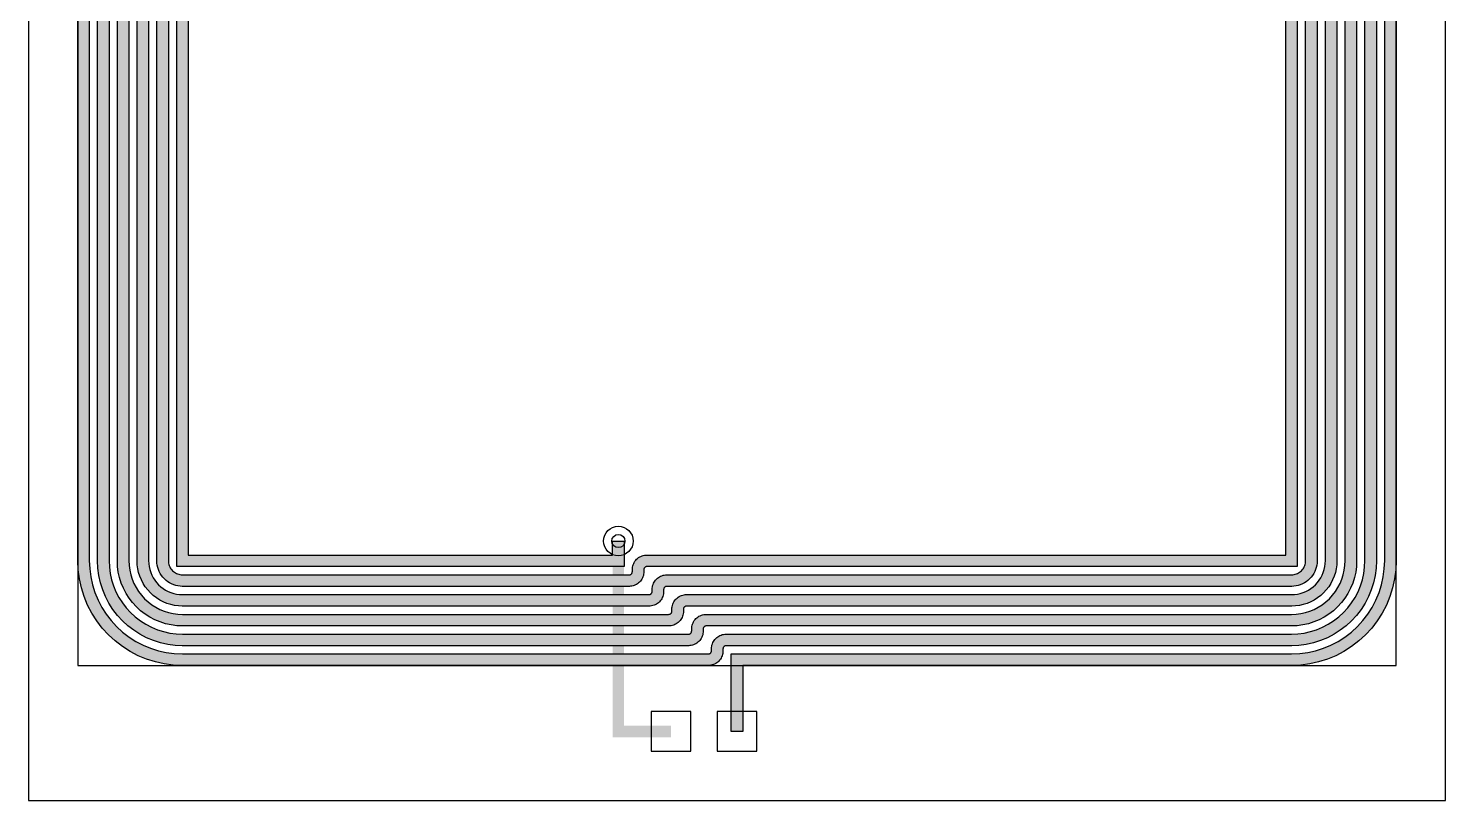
# Model space of a CAD drawing. Header units: millimetres. Extents: x -21.5 to 21.5, y -19.1 to 27.7.
# Drawn here: x -21.5 to 21.5, y -19.1 to 4.32 of the extents above; entities that cross this region are included whole.
import ezdxf

# ---------------------------------------------------------------- set-up
doc = ezdxf.new("R2010")
doc.units = ezdxf.units.MM
for name, color, linetype in [('ANT_BOTTOM', 1, 'Continuous'), ('ANT_CENTERLINE', 5, 'Continuous'), ('ANT_COPPER', 3, 'Continuous'), ('ANT_COPPER_HATCH', 3, 'Continuous'), ('ANT_KEEPOUT', 8, 'Continuous'), ('ANT_PADS', 2, 'Continuous'), ('ANT_VIA', 6, 'Continuous'), ('BOARD_OUTLINE', 7, 'Continuous')]:
    doc.layers.add(name, color=color, linetype=linetype)

msp = doc.modelspace()

# ---------------------------------------------------------------- hatches: boundary and pattern name
at = {"layer": 'ANT_COPPER_HATCH'}
msp.add_hatch(color=3, dxfattribs=at).paths.add_polyline_path([(-0.175, -14.65), (16.821, -14.65), (17.071, -14.639), (17.316, -14.607), (17.556, -14.554), (17.791, -14.479), (18.019, -14.385), (18.237, -14.271), (18.445, -14.139), (18.641, -13.989), (18.822, -13.822), (18.989, -13.641), (19.139, -13.445), (19.271, -13.237), (19.385, -13.019), (19.479, -12.791), (19.554, -12.556), (19.607, -12.316), (19.639, -12.071), (19.65, -11.821), (19.65, 11.821), (19.639, 12.071), (19.607, 12.316), (19.554, 12.556), (19.479, 12.791), (19.385, 13.019), (19.271, 13.237), (19.139, 13.445), (18.989, 13.641), (18.822, 13.822), (18.641, 13.989), (18.445, 14.139), (18.237, 14.271), (18.019, 14.385), (17.791, 14.479), (17.556, 14.554), (17.316, 14.607), (17.071, 14.639), (16.821, 14.65), (-16.821, 14.65), (-17.071, 14.639), (-17.316, 14.607), (-17.556, 14.554), (-17.791, 14.479), (-18.019, 14.385), (-18.237, 14.271), (-18.445, 14.139), (-18.641, 13.989), (-18.822, 13.822), (-18.989, 13.641), (-19.139, 13.445), (-19.271, 13.237), (-19.385, 13.019), (-19.479, 12.791), (-19.554, 12.556), (-19.607, 12.316), (-19.639, 12.071), (-19.65, 11.821), (-19.65, -11.821), (-19.639, -12.071), (-19.607, -12.316), (-19.554, -12.556), (-19.479, -12.791), (-19.385, -13.019), (-19.271, -13.237), (-19.139, -13.445), (-18.989, -13.641), (-18.822, -13.822), (-18.641, -13.989), (-18.445, -14.139), (-18.237, -14.271), (-18.019, -14.385), (-17.791, -14.479), (-17.556, -14.554), (-17.316, -14.607), (-17.071, -14.639), (-16.821, -14.65), (-0.874, -14.65), (-0.862, -14.649), (-0.854, -14.648), (-0.845, -14.647), (-0.838, -14.644), (-0.83, -14.641), (-0.823, -14.637), (-0.816, -14.633), (-0.809, -14.628), (-0.803, -14.622), (-0.797, -14.616), (-0.792, -14.609), (-0.788, -14.602), (-0.784, -14.595), (-0.781, -14.587), (-0.778, -14.58), (-0.777, -14.571), (-0.776, -14.563), (-0.775, -14.551), (-0.775, -14.491), (-0.773, -14.456), (-0.768, -14.418), (-0.76, -14.38), (-0.748, -14.343), (-0.733, -14.307), (-0.716, -14.272), (-0.695, -14.24), (-0.671, -14.209), (-0.645, -14.18), (-0.616, -14.154), (-0.585, -14.13), (-0.553, -14.109), (-0.518, -14.092), (-0.482, -14.077), (-0.445, -14.065), (-0.407, -14.057), (-0.369, -14.052), (-0.334, -14.05), (16.821, -14.05), (17.019, -14.041), (17.211, -14.016), (17.401, -13.974), (17.586, -13.916), (17.765, -13.841), (17.937, -13.752), (18.101, -13.647), (18.255, -13.529), (18.398, -13.398), (18.529, -13.255), (18.647, -13.101), (18.752, -12.937), (18.841, -12.765), (18.916, -12.586), (18.974, -12.401), (19.016, -12.211), (19.041, -12.019), (19.05, -11.821), (19.05, 11.821), (19.041, 12.019), (19.016, 12.211), (18.974, 12.401), (18.916, 12.586), (18.841, 12.765), (18.752, 12.937), (18.647, 13.101), (18.529, 13.255), (18.398, 13.398), (18.255, 13.529), (18.101, 13.647), (17.937, 13.752), (17.765, 13.841), (17.586, 13.916), (17.401, 13.974), (17.211, 14.016), (17.019, 14.041), (16.821, 14.05), (-16.821, 14.05), (-17.019, 14.041), (-17.211, 14.016), (-17.401, 13.974), (-17.586, 13.916), (-17.765, 13.841), (-17.937, 13.752), (-18.101, 13.647), (-18.255, 13.529), (-18.398, 13.398), (-18.529, 13.255), (-18.647, 13.101), (-18.752, 12.937), (-18.841, 12.765), (-18.916, 12.586), (-18.974, 12.401), (-19.016, 12.211), (-19.041, 12.019), (-19.05, 11.821), (-19.05, -11.821), (-19.041, -12.019), (-19.016, -12.211), (-18.974, -12.401), (-18.916, -12.586), (-18.841, -12.765), (-18.752, -12.937), (-18.647, -13.101), (-18.529, -13.255), (-18.398, -13.398), (-18.255, -13.529), (-18.101, -13.647), (-17.937, -13.752), (-17.765, -13.841), (-17.586, -13.916), (-17.401, -13.974), (-17.211, -14.016), (-17.019, -14.041), (-16.821, -14.05), (-1.474, -14.05), (-1.462, -14.049), (-1.454, -14.048), (-1.445, -14.047), (-1.438, -14.044), (-1.43, -14.041), (-1.423, -14.037), (-1.416, -14.033), (-1.409, -14.028), (-1.403, -14.022), (-1.397, -14.016), (-1.392, -14.009), (-1.388, -14.002), (-1.384, -13.995), (-1.381, -13.987), (-1.378, -13.98), (-1.377, -13.971), (-1.376, -13.963), (-1.375, -13.951), (-1.375, -13.891), (-1.373, -13.856), (-1.368, -13.818), (-1.36, -13.78), (-1.348, -13.743), (-1.333, -13.707), (-1.316, -13.672), (-1.295, -13.64), (-1.271, -13.609), (-1.245, -13.58), (-1.216, -13.554), (-1.185, -13.53), (-1.153, -13.509), (-1.118, -13.492), (-1.082, -13.477), (-1.045, -13.465), (-1.007, -13.457), (-0.969, -13.452), (-0.934, -13.45), (16.821, -13.45), (16.967, -13.444), (17.107, -13.425), (17.246, -13.394), (17.381, -13.352), (17.512, -13.298), (17.637, -13.232), (17.757, -13.156), (17.869, -13.07), (17.974, -12.974), (18.07, -12.869), (18.156, -12.757), (18.232, -12.637), (18.298, -12.512), (18.352, -12.381), (18.394, -12.246), (18.425, -12.107), (18.444, -11.967), (18.45, -11.821), (18.45, 11.821), (18.444, 11.967), (18.425, 12.107), (18.394, 12.246), (18.352, 12.381), (18.298, 12.512), (18.232, 12.637), (18.156, 12.757), (18.07, 12.869), (17.974, 12.974), (17.869, 13.07), (17.757, 13.156), (17.637, 13.232), (17.512, 13.298), (17.381, 13.352), (17.246, 13.394), (17.107, 13.425), (16.967, 13.444), (16.821, 13.45), (-16.821, 13.45), (-16.967, 13.444), (-17.107, 13.425), (-17.246, 13.394), (-17.381, 13.352), (-17.512, 13.298), (-17.637, 13.232), (-17.757, 13.156), (-17.869, 13.07), (-17.974, 12.974), (-18.07, 12.869), (-18.156, 12.757), (-18.232, 12.637), (-18.298, 12.512), (-18.352, 12.381), (-18.394, 12.246), (-18.425, 12.107), (-18.444, 11.967), (-18.45, 11.821), (-18.45, -11.821), (-18.444, -11.967), (-18.425, -12.107), (-18.394, -12.246), (-18.352, -12.381), (-18.298, -12.512), (-18.232, -12.637), (-18.156, -12.757), (-18.07, -12.869), (-17.974, -12.974), (-17.869, -13.07), (-17.757, -13.156), (-17.637, -13.232), (-17.512, -13.298), (-17.381, -13.352), (-17.246, -13.394), (-17.107, -13.425), (-16.967, -13.444), (-16.821, -13.45), (-2.074, -13.45), (-2.062, -13.449), (-2.054, -13.448), (-2.045, -13.447), (-2.038, -13.444), (-2.03, -13.441), (-2.023, -13.437), (-2.016, -13.433), (-2.009, -13.428), (-2.003, -13.422), (-1.997, -13.416), (-1.992, -13.409), (-1.988, -13.402), (-1.984, -13.395), (-1.981, -13.387), (-1.978, -13.38), (-1.977, -13.371), (-1.976, -13.363), (-1.975, -13.351), (-1.975, -13.291), (-1.973, -13.256), (-1.968, -13.218), (-1.96, -13.18), (-1.948, -13.143), (-1.933, -13.107), (-1.916, -13.072), (-1.895, -13.04), (-1.871, -13.009), (-1.845, -12.98), (-1.816, -12.954), (-1.785, -12.93), (-1.753, -12.909), (-1.718, -12.892), (-1.682, -12.877), (-1.645, -12.865), (-1.607, -12.857), (-1.569, -12.852), (-1.534, -12.85), (16.821, -12.85), (16.914, -12.846), (17.003, -12.834), (17.09, -12.815), (17.176, -12.788), (17.258, -12.754), (17.337, -12.713), (17.413, -12.664), (17.484, -12.61), (17.55, -12.55), (17.61, -12.484), (17.664, -12.413), (17.713, -12.337), (17.754, -12.258), (17.788, -12.176), (17.815, -12.09), (17.834, -12.003), (17.846, -11.914), (17.85, -11.821), (17.85, 11.821), (17.846, 11.914), (17.834, 12.003), (17.815, 12.09), (17.788, 12.176), (17.754, 12.258), (17.713, 12.337), (17.664, 12.413), (17.61, 12.484), (17.55, 12.55), (17.484, 12.61), (17.413, 12.664), (17.337, 12.713), (17.258, 12.754), (17.176, 12.788), (17.09, 12.815), (17.003, 12.834), (16.914, 12.846), (16.821, 12.85), (-16.821, 12.85), (-16.914, 12.846), (-17.003, 12.834), (-17.09, 12.815), (-17.176, 12.788), (-17.258, 12.754), (-17.337, 12.713), (-17.413, 12.664), (-17.484, 12.61), (-17.55, 12.55), (-17.61, 12.484), (-17.664, 12.413), (-17.713, 12.337), (-17.754, 12.258), (-17.788, 12.176), (-17.815, 12.09), (-17.834, 12.003), (-17.846, 11.914), (-17.85, 11.821), (-17.85, -11.821), (-17.846, -11.914), (-17.834, -12.003), (-17.815, -12.09), (-17.788, -12.176), (-17.754, -12.258), (-17.713, -12.337), (-17.664, -12.413), (-17.61, -12.484), (-17.55, -12.55), (-17.484, -12.61), (-17.413, -12.664), (-17.337, -12.713), (-17.258, -12.754), (-17.176, -12.788), (-17.09, -12.815), (-17.003, -12.834), (-16.914, -12.846), (-16.821, -12.85), (-2.674, -12.85), (-2.662, -12.849), (-2.654, -12.848), (-2.645, -12.847), (-2.638, -12.844), (-2.63, -12.841), (-2.623, -12.837), (-2.616, -12.833), (-2.609, -12.828), (-2.603, -12.822), (-2.597, -12.816), (-2.592, -12.809), (-2.588, -12.802), (-2.584, -12.795), (-2.581, -12.787), (-2.578, -12.78), (-2.577, -12.771), (-2.576, -12.763), (-2.575, -12.751), (-2.575, -12.691), (-2.573, -12.656), (-2.568, -12.618), (-2.56, -12.58), (-2.548, -12.543), (-2.533, -12.507), (-2.516, -12.472), (-2.495, -12.44), (-2.471, -12.409), (-2.445, -12.38), (-2.416, -12.354), (-2.385, -12.33), (-2.353, -12.309), (-2.318, -12.292), (-2.282, -12.277), (-2.245, -12.265), (-2.207, -12.257), (-2.169, -12.252), (-2.134, -12.25), (16.821, -12.25), (16.862, -12.248), (16.899, -12.243), (16.935, -12.235), (16.97, -12.224), (17.005, -12.21), (17.037, -12.193), (17.069, -12.173), (17.098, -12.15), (17.125, -12.125), (17.15, -12.098), (17.173, -12.069), (17.193, -12.037), (17.21, -12.005), (17.224, -11.97), (17.235, -11.935), (17.243, -11.899), (17.248, -11.862), (17.25, -11.821), (17.25, 11.821), (17.248, 11.862), (17.243, 11.899), (17.235, 11.935), (17.224, 11.97), (17.21, 12.005), (17.193, 12.037), (17.173, 12.069), (17.15, 12.098), (17.125, 12.125), (17.098, 12.15), (17.069, 12.173), (17.037, 12.193), (17.005, 12.21), (16.97, 12.224), (16.935, 12.235), (16.899, 12.243), (16.862, 12.248), (16.821, 12.25), (-16.821, 12.25), (-16.862, 12.248), (-16.899, 12.243), (-16.935, 12.235), (-16.97, 12.224), (-17.005, 12.21), (-17.037, 12.193), (-17.069, 12.173), (-17.098, 12.15), (-17.125, 12.125), (-17.15, 12.098), (-17.173, 12.069), (-17.193, 12.037), (-17.21, 12.005), (-17.224, 11.97), (-17.235, 11.935), (-17.243, 11.899), (-17.248, 11.862), (-17.25, 11.821), (-17.25, -11.821), (-17.248, -11.862), (-17.243, -11.899), (-17.235, -11.935), (-17.224, -11.97), (-17.21, -12.005), (-17.193, -12.037), (-17.173, -12.069), (-17.15, -12.098), (-17.125, -12.125), (-17.098, -12.15), (-17.069, -12.173), (-17.037, -12.193), (-17.005, -12.21), (-16.97, -12.224), (-16.935, -12.235), (-16.899, -12.243), (-16.862, -12.248), (-16.821, -12.25), (-3.274, -12.25), (-3.262, -12.249), (-3.254, -12.248), (-3.245, -12.247), (-3.238, -12.244), (-3.23, -12.241), (-3.223, -12.237), (-3.216, -12.233), (-3.209, -12.228), (-3.203, -12.222), (-3.197, -12.216), (-3.192, -12.209), (-3.188, -12.202), (-3.184, -12.195), (-3.181, -12.187), (-3.178, -12.18), (-3.177, -12.171), (-3.176, -12.163), (-3.175, -12.151), (-3.175, -12.091), (-3.173, -12.056), (-3.168, -12.018), (-3.16, -11.98), (-3.148, -11.943), (-3.133, -11.907), (-3.116, -11.872), (-3.095, -11.84), (-3.071, -11.809), (-3.045, -11.78), (-3.016, -11.754), (-2.985, -11.73), (-2.953, -11.709), (-2.918, -11.692), (-2.882, -11.677), (-2.845, -11.665), (-2.807, -11.657), (-2.769, -11.652), (-2.734, -11.65), (16.65, -11.65), (16.65, 11.65), (-16.65, 11.65), (-16.65, -11.65), (-3.775, -11.65), (-3.775, -11.225), (-3.425, -11.225), (-3.425, -12), (-17, -12), (-17, 12), (17, 12), (17, -12), (-2.726, -12), (-2.738, -12.001), (-2.746, -12.002), (-2.755, -12.003), (-2.762, -12.006), (-2.77, -12.009), (-2.777, -12.013), (-2.784, -12.017), (-2.791, -12.022), (-2.797, -12.028), (-2.803, -12.034), (-2.808, -12.041), (-2.812, -12.048), (-2.816, -12.055), (-2.819, -12.063), (-2.822, -12.07), (-2.823, -12.079), (-2.824, -12.087), (-2.825, -12.099), (-2.825, -12.159), (-2.827, -12.194), (-2.832, -12.232), (-2.84, -12.27), (-2.852, -12.307), (-2.867, -12.343), (-2.884, -12.378), (-2.905, -12.41), (-2.929, -12.441), (-2.955, -12.47), (-2.984, -12.496), (-3.015, -12.52), (-3.047, -12.541), (-3.082, -12.558), (-3.118, -12.573), (-3.155, -12.585), (-3.193, -12.593), (-3.231, -12.598), (-3.266, -12.6), (-16.829, -12.6), (-16.893, -12.597), (-16.96, -12.588), (-17.026, -12.574), (-17.09, -12.553), (-17.153, -12.528), (-17.213, -12.496), (-17.27, -12.46), (-17.323, -12.419), (-17.373, -12.373), (-17.419, -12.323), (-17.46, -12.27), (-17.496, -12.213), (-17.528, -12.153), (-17.553, -12.09), (-17.574, -12.026), (-17.588, -11.96), (-17.597, -11.893), (-17.6, -11.829), (-17.6, 11.829), (-17.597, 11.893), (-17.588, 11.96), (-17.574, 12.026), (-17.553, 12.09), (-17.528, 12.153), (-17.496, 12.213), (-17.46, 12.27), (-17.419, 12.323), (-17.373, 12.373), (-17.323, 12.419), (-17.27, 12.46), (-17.213, 12.496), (-17.153, 12.528), (-17.09, 12.553), (-17.026, 12.574), (-16.96, 12.588), (-16.893, 12.597), (-16.829, 12.6), (16.829, 12.6), (16.893, 12.597), (16.96, 12.588), (17.026, 12.574), (17.09, 12.553), (17.153, 12.528), (17.213, 12.496), (17.27, 12.46), (17.323, 12.419), (17.373, 12.373), (17.419, 12.323), (17.46, 12.27), (17.496, 12.213), (17.528, 12.153), (17.553, 12.09), (17.574, 12.026), (17.588, 11.96), (17.597, 11.893), (17.6, 11.829), (17.6, -11.829), (17.597, -11.893), (17.588, -11.96), (17.574, -12.026), (17.553, -12.09), (17.528, -12.153), (17.496, -12.213), (17.46, -12.27), (17.419, -12.323), (17.373, -12.373), (17.323, -12.419), (17.27, -12.46), (17.213, -12.496), (17.153, -12.528), (17.09, -12.553), (17.026, -12.574), (16.96, -12.588), (16.893, -12.597), (16.829, -12.6), (-2.126, -12.6), (-2.138, -12.601), (-2.146, -12.602), (-2.155, -12.603), (-2.162, -12.606), (-2.17, -12.609), (-2.177, -12.613), (-2.184, -12.617), (-2.191, -12.622), (-2.197, -12.628), (-2.203, -12.634), (-2.208, -12.641), (-2.212, -12.648), (-2.216, -12.655), (-2.219, -12.663), (-2.222, -12.67), (-2.223, -12.679), (-2.224, -12.687), (-2.225, -12.699), (-2.225, -12.759), (-2.227, -12.794), (-2.232, -12.832), (-2.24, -12.87), (-2.252, -12.907), (-2.267, -12.943), (-2.284, -12.978), (-2.305, -13.01), (-2.329, -13.041), (-2.355, -13.07), (-2.384, -13.096), (-2.415, -13.12), (-2.447, -13.141), (-2.482, -13.158), (-2.518, -13.173), (-2.555, -13.185), (-2.593, -13.193), (-2.631, -13.198), (-2.666, -13.2), (-16.829, -13.2), (-16.945, -13.195), (-17.064, -13.179), (-17.181, -13.153), (-17.295, -13.117), (-17.406, -13.071), (-17.513, -13.016), (-17.614, -12.951), (-17.709, -12.878), (-17.797, -12.797), (-17.878, -12.709), (-17.951, -12.614), (-18.016, -12.513), (-18.071, -12.406), (-18.117, -12.295), (-18.153, -12.181), (-18.179, -12.064), (-18.195, -11.945), (-18.2, -11.829), (-18.2, 11.829), (-18.195, 11.945), (-18.179, 12.064), (-18.153, 12.181), (-18.117, 12.295), (-18.071, 12.406), (-18.016, 12.513), (-17.951, 12.614), (-17.878, 12.709), (-17.797, 12.797), (-17.709, 12.878), (-17.614, 12.951), (-17.513, 13.016), (-17.406, 13.071), (-17.295, 13.117), (-17.181, 13.153), (-17.064, 13.179), (-16.945, 13.195), (-16.829, 13.2), (16.829, 13.2), (16.945, 13.195), (17.064, 13.179), (17.181, 13.153), (17.295, 13.117), (17.406, 13.071), (17.513, 13.016), (17.614, 12.951), (17.709, 12.878), (17.797, 12.797), (17.878, 12.709), (17.951, 12.614), (18.016, 12.513), (18.071, 12.406), (18.117, 12.295), (18.153, 12.181), (18.179, 12.064), (18.195, 11.945), (18.2, 11.829), (18.2, -11.829), (18.195, -11.945), (18.179, -12.064), (18.153, -12.181), (18.117, -12.295), (18.071, -12.406), (18.016, -12.513), (17.951, -12.614), (17.878, -12.709), (17.797, -12.797), (17.709, -12.878), (17.614, -12.951), (17.513, -13.016), (17.406, -13.071), (17.295, -13.117), (17.181, -13.153), (17.064, -13.179), (16.945, -13.195), (16.829, -13.2), (-1.526, -13.2), (-1.538, -13.201), (-1.546, -13.202), (-1.555, -13.203), (-1.562, -13.206), (-1.57, -13.209), (-1.577, -13.213), (-1.584, -13.217), (-1.591, -13.222), (-1.597, -13.228), (-1.603, -13.234), (-1.608, -13.241), (-1.612, -13.248), (-1.616, -13.255), (-1.619, -13.263), (-1.622, -13.27), (-1.623, -13.279), (-1.624, -13.287), (-1.625, -13.299), (-1.625, -13.359), (-1.627, -13.394), (-1.632, -13.432), (-1.64, -13.47), (-1.652, -13.507), (-1.667, -13.543), (-1.684, -13.578), (-1.705, -13.61), (-1.729, -13.641), (-1.755, -13.67), (-1.784, -13.696), (-1.815, -13.72), (-1.847, -13.741), (-1.882, -13.758), (-1.918, -13.773), (-1.955, -13.785), (-1.993, -13.793), (-2.031, -13.798), (-2.066, -13.8), (-16.829, -13.8), (-16.997, -13.793), (-17.168, -13.77), (-17.336, -13.733), (-17.501, -13.681), (-17.66, -13.615), (-17.813, -13.536), (-17.958, -13.443), (-18.095, -13.338), (-18.222, -13.222), (-18.338, -13.095), (-18.443, -12.958), (-18.536, -12.813), (-18.615, -12.66), (-18.681, -12.501), (-18.733, -12.336), (-18.77, -12.168), (-18.793, -11.997), (-18.8, -11.829), (-18.8, 11.829), (-18.793, 11.997), (-18.77, 12.168), (-18.733, 12.336), (-18.681, 12.501), (-18.615, 12.66), (-18.536, 12.813), (-18.443, 12.958), (-18.338, 13.095), (-18.222, 13.222), (-18.095, 13.338), (-17.958, 13.443), (-17.813, 13.536), (-17.66, 13.615), (-17.501, 13.681), (-17.336, 13.733), (-17.168, 13.77), (-16.997, 13.793), (-16.829, 13.8), (16.829, 13.8), (16.997, 13.793), (17.168, 13.77), (17.336, 13.733), (17.501, 13.681), (17.66, 13.615), (17.813, 13.536), (17.958, 13.443), (18.095, 13.338), (18.222, 13.222), (18.338, 13.095), (18.443, 12.958), (18.536, 12.813), (18.615, 12.66), (18.681, 12.501), (18.733, 12.336), (18.77, 12.168), (18.793, 11.997), (18.8, 11.829), (18.8, -11.829), (18.793, -11.997), (18.77, -12.168), (18.733, -12.336), (18.681, -12.501), (18.615, -12.66), (18.536, -12.813), (18.443, -12.958), (18.338, -13.095), (18.222, -13.222), (18.095, -13.338), (17.958, -13.443), (17.813, -13.536), (17.66, -13.615), (17.501, -13.681), (17.336, -13.733), (17.168, -13.77), (16.997, -13.793), (16.829, -13.8), (-0.926, -13.8), (-0.938, -13.801), (-0.946, -13.802), (-0.955, -13.803), (-0.962, -13.806), (-0.97, -13.809), (-0.977, -13.813), (-0.984, -13.817), (-0.991, -13.822), (-0.997, -13.828), (-1.003, -13.834), (-1.008, -13.841), (-1.012, -13.848), (-1.016, -13.855), (-1.019, -13.863), (-1.022, -13.87), (-1.023, -13.879), (-1.024, -13.887), (-1.025, -13.899), (-1.025, -13.959), (-1.027, -13.994), (-1.032, -14.032), (-1.04, -14.07), (-1.052, -14.107), (-1.067, -14.143), (-1.084, -14.178), (-1.105, -14.21), (-1.129, -14.241), (-1.155, -14.27), (-1.184, -14.296), (-1.215, -14.32), (-1.247, -14.341), (-1.282, -14.358), (-1.318, -14.373), (-1.355, -14.385), (-1.393, -14.393), (-1.431, -14.398), (-1.466, -14.4), (-16.829, -14.4), (-17.049, -14.39), (-17.272, -14.361), (-17.492, -14.312), (-17.706, -14.245), (-17.913, -14.159), (-18.113, -14.055), (-18.302, -13.934), (-18.48, -13.798), (-18.646, -13.646), (-18.798, -13.48), (-18.934, -13.302), (-19.055, -13.113), (-19.159, -12.913), (-19.245, -12.706), (-19.312, -12.492), (-19.361, -12.272), (-19.39, -12.049), (-19.4, -11.829), (-19.4, 11.829), (-19.39, 12.049), (-19.361, 12.272), (-19.312, 12.492), (-19.245, 12.706), (-19.159, 12.913), (-19.055, 13.113), (-18.934, 13.302), (-18.798, 13.48), (-18.646, 13.646), (-18.48, 13.798), (-18.302, 13.934), (-18.113, 14.055), (-17.913, 14.159), (-17.706, 14.245), (-17.492, 14.312), (-17.272, 14.361), (-17.049, 14.39), (-16.829, 14.4), (16.829, 14.4), (17.049, 14.39), (17.272, 14.361), (17.492, 14.312), (17.706, 14.245), (17.913, 14.159), (18.113, 14.055), (18.302, 13.934), (18.48, 13.798), (18.646, 13.646), (18.798, 13.48), (18.934, 13.302), (19.055, 13.113), (19.159, 12.913), (19.245, 12.706), (19.312, 12.492), (19.361, 12.272), (19.39, 12.049), (19.4, 11.829), (19.4, -11.829), (19.39, -12.049), (19.361, -12.272), (19.312, -12.492), (19.245, -12.706), (19.159, -12.913), (19.055, -13.113), (18.934, -13.302), (18.798, -13.48), (18.646, -13.646), (18.48, -13.798), (18.302, -13.934), (18.113, -14.055), (17.913, -14.159), (17.706, -14.245), (17.492, -14.312), (17.272, -14.361), (17.049, -14.39), (16.829, -14.4), (-0.326, -14.4), (-0.338, -14.401), (-0.346, -14.402), (-0.355, -14.403), (-0.362, -14.406), (-0.37, -14.409), (-0.377, -14.413), (-0.384, -14.417), (-0.391, -14.422), (-0.397, -14.428), (-0.403, -14.434), (-0.408, -14.441), (-0.412, -14.448), (-0.416, -14.455), (-0.419, -14.463), (-0.422, -14.47), (-0.423, -14.479), (-0.424, -14.487), (-0.425, -14.499), (-0.425, -14.559), (-0.427, -14.594), (-0.432, -14.632), (-0.44, -14.67), (-0.452, -14.707), (-0.467, -14.743), (-0.484, -14.778), (-0.505, -14.81), (-0.529, -14.841), (-0.555, -14.87), (-0.584, -14.896), (-0.615, -14.92), (-0.647, -14.941), (-0.682, -14.958), (-0.718, -14.973), (-0.755, -14.985), (-0.793, -14.993), (-0.831, -14.998), (-0.866, -15), (-16.829, -15), (-17.102, -14.988), (-17.376, -14.952), (-17.647, -14.892), (-17.911, -14.809), (-18.167, -14.703), (-18.413, -14.575), (-18.646, -14.426), (-18.866, -14.257), (-19.07, -14.07), (-19.257, -13.866), (-19.426, -13.646), (-19.575, -13.413), (-19.703, -13.167), (-19.809, -12.911), (-19.892, -12.647), (-19.952, -12.376), (-19.988, -12.102), (-20, -11.829), (-20, 11.829), (-19.988, 12.102), (-19.952, 12.376), (-19.892, 12.647), (-19.809, 12.911), (-19.703, 13.167), (-19.575, 13.413), (-19.426, 13.646), (-19.257, 13.866), (-19.07, 14.07), (-18.866, 14.257), (-18.646, 14.426), (-18.413, 14.575), (-18.167, 14.703), (-17.911, 14.809), (-17.647, 14.892), (-17.376, 14.952), (-17.102, 14.988), (-16.829, 15), (16.829, 15), (17.102, 14.988), (17.376, 14.952), (17.647, 14.892), (17.911, 14.809), (18.167, 14.703), (18.413, 14.575), (18.646, 14.426), (18.866, 14.257), (19.07, 14.07), (19.257, 13.866), (19.426, 13.646), (19.575, 13.413), (19.703, 13.167), (19.809, 12.911), (19.892, 12.647), (19.952, 12.376), (19.988, 12.102), (20, 11.829), (20, -11.829), (19.988, -12.102), (19.952, -12.376), (19.892, -12.647), (19.809, -12.911), (19.703, -13.167), (19.575, -13.413), (19.426, -13.646), (19.257, -13.866), (19.07, -14.07), (18.866, -14.257), (18.646, -14.426), (18.413, -14.575), (18.167, -14.703), (17.911, -14.809), (17.647, -14.892), (17.376, -14.952), (17.102, -14.988), (16.829, -15), (0.175, -15), (0.175, -17), (-0.175, -17), (-0.175, -14.65)])

# ---------------------------------------------------------------- linework, layer by layer
at = {"layer": 'ANT_BOTTOM', "const_width": 0.35}
msp.add_lwpolyline([(-3.6, -11.225), (-3.6, -17), (-2, -17)], dxfattribs=at)
at = {"layer": 'ANT_CENTERLINE', "const_width": 0.35}
for points in [[(-19.825, 11.825), (-19.825, -11.825), (-19.814, -12.086), (-19.779, -12.346), (-19.723, -12.601), (-19.644, -12.851), (-19.544, -13.093), (-19.423, -13.325), (-19.282, -13.546), (-19.123, -13.753), (-18.946, -13.946), (-18.753, -14.123), (-18.546, -14.282), (-18.325, -14.423), (-18.093, -14.544), (-17.851, -14.644), (-17.601, -14.723), (-17.346, -14.779), (-17.086, -14.814), (-16.825, -14.825), (-0.87, -14.825), (-0.846, -14.824), (-0.823, -14.821), (-0.8, -14.816), (-0.778, -14.809), (-0.756, -14.8), (-0.735, -14.789), (-0.715, -14.776), (-0.696, -14.762), (-0.679, -14.746), (-0.663, -14.729), (-0.649, -14.71), (-0.636, -14.69), (-0.625, -14.669), (-0.616, -14.647), (-0.609, -14.625), (-0.604, -14.602), (-0.601, -14.579), (-0.6, -14.555), (-0.6, -14.495), (-0.599, -14.471), (-0.596, -14.448), (-0.591, -14.425), (-0.584, -14.403), (-0.575, -14.381), (-0.564, -14.36), (-0.551, -14.34), (-0.537, -14.321), (-0.521, -14.304), (-0.504, -14.288), (-0.485, -14.274), (-0.465, -14.261), (-0.444, -14.25), (-0.422, -14.241), (-0.4, -14.234), (-0.377, -14.229), (-0.354, -14.226), (-0.33, -14.225), (16.825, -14.225), (17.034, -14.216), (17.242, -14.189), (17.446, -14.143), (17.646, -14.08), (17.839, -14), (18.025, -13.903), (18.202, -13.791), (18.368, -13.664), (18.522, -13.522), (18.664, -13.368), (18.791, -13.202), (18.903, -13.025), (19, -12.839), (19.08, -12.646), (19.143, -12.446), (19.189, -12.242), (19.216, -12.034), (19.225, -11.825), (19.225, 11.825)], [(-19.225, 11.825), (-19.225, -11.825), (-19.216, -12.034), (-19.189, -12.242), (-19.143, -12.446), (-19.08, -12.646), (-19, -12.839), (-18.903, -13.025), (-18.791, -13.202), (-18.664, -13.368), (-18.522, -13.522), (-18.368, -13.664), (-18.202, -13.791), (-18.025, -13.903), (-17.839, -14), (-17.646, -14.08), (-17.446, -14.143), (-17.242, -14.189), (-17.034, -14.216), (-16.825, -14.225), (-1.47, -14.225), (-1.446, -14.224), (-1.423, -14.221), (-1.4, -14.216), (-1.378, -14.209), (-1.356, -14.2), (-1.335, -14.189), (-1.315, -14.176), (-1.296, -14.162), (-1.279, -14.146), (-1.263, -14.129), (-1.249, -14.11), (-1.236, -14.09), (-1.225, -14.069), (-1.216, -14.047), (-1.209, -14.025), (-1.204, -14.002), (-1.201, -13.979), (-1.2, -13.955), (-1.2, -13.895), (-1.199, -13.871), (-1.196, -13.848), (-1.191, -13.825), (-1.184, -13.803), (-1.175, -13.781), (-1.164, -13.76), (-1.151, -13.74), (-1.137, -13.721), (-1.121, -13.704), (-1.104, -13.688), (-1.085, -13.674), (-1.065, -13.661), (-1.044, -13.65), (-1.022, -13.641), (-1, -13.634), (-0.977, -13.629), (-0.954, -13.626), (-0.93, -13.625), (16.825, -13.625), (16.982, -13.618), (17.138, -13.598), (17.291, -13.564), (17.441, -13.516), (17.586, -13.456), (17.725, -13.384), (17.857, -13.299), (17.982, -13.204), (18.098, -13.098), (18.204, -12.982), (18.299, -12.857), (18.384, -12.725), (18.456, -12.586), (18.516, -12.441), (18.564, -12.291), (18.598, -12.138), (18.618, -11.982), (18.625, -11.825), (18.625, 11.825)], [(-18.625, 11.825), (-18.625, -11.825), (-18.618, -11.982), (-18.598, -12.138), (-18.564, -12.291), (-18.516, -12.441), (-18.456, -12.586), (-18.384, -12.725), (-18.299, -12.857), (-18.204, -12.982), (-18.098, -13.098), (-17.982, -13.204), (-17.857, -13.299), (-17.725, -13.384), (-17.586, -13.456), (-17.441, -13.516), (-17.291, -13.564), (-17.138, -13.598), (-16.982, -13.618), (-16.825, -13.625), (-2.07, -13.625), (-2.046, -13.624), (-2.023, -13.621), (-2, -13.616), (-1.978, -13.609), (-1.956, -13.6), (-1.935, -13.589), (-1.915, -13.576), (-1.896, -13.562), (-1.879, -13.546), (-1.863, -13.529), (-1.849, -13.51), (-1.836, -13.49), (-1.825, -13.469), (-1.816, -13.447), (-1.809, -13.425), (-1.804, -13.402), (-1.801, -13.379), (-1.8, -13.355), (-1.8, -13.295), (-1.799, -13.271), (-1.796, -13.248), (-1.791, -13.225), (-1.784, -13.203), (-1.775, -13.181), (-1.764, -13.16), (-1.751, -13.14), (-1.737, -13.121), (-1.721, -13.104), (-1.704, -13.088), (-1.685, -13.074), (-1.665, -13.061), (-1.644, -13.05), (-1.622, -13.041), (-1.6, -13.034), (-1.577, -13.029), (-1.554, -13.026), (-1.53, -13.025), (16.825, -13.025), (16.93, -13.02), (17.033, -13.007), (17.136, -12.984), (17.235, -12.953), (17.332, -12.913), (17.425, -12.864), (17.513, -12.808), (17.596, -12.744), (17.674, -12.674), (17.744, -12.596), (17.808, -12.513), (17.864, -12.425), (17.913, -12.332), (17.953, -12.235), (17.984, -12.136), (18.007, -12.033), (18.02, -11.93), (18.025, -11.825), (18.025, 11.825)], [(-18.025, 11.825), (-18.025, -11.825), (-18.02, -11.93), (-18.007, -12.033), (-17.984, -12.136), (-17.953, -12.235), (-17.913, -12.332), (-17.864, -12.425), (-17.808, -12.513), (-17.744, -12.596), (-17.674, -12.674), (-17.596, -12.744), (-17.513, -12.808), (-17.425, -12.864), (-17.332, -12.913), (-17.235, -12.953), (-17.136, -12.984), (-17.033, -13.007), (-16.93, -13.02), (-16.825, -13.025), (-2.67, -13.025), (-2.646, -13.024), (-2.623, -13.021), (-2.6, -13.016), (-2.578, -13.009), (-2.556, -13), (-2.535, -12.989), (-2.515, -12.976), (-2.496, -12.962), (-2.479, -12.946), (-2.463, -12.929), (-2.449, -12.91), (-2.436, -12.89), (-2.425, -12.869), (-2.416, -12.847), (-2.409, -12.825), (-2.404, -12.802), (-2.401, -12.779), (-2.4, -12.755), (-2.4, -12.695), (-2.399, -12.671), (-2.396, -12.648), (-2.391, -12.625), (-2.384, -12.603), (-2.375, -12.581), (-2.364, -12.56), (-2.351, -12.54), (-2.337, -12.521), (-2.321, -12.504), (-2.304, -12.488), (-2.285, -12.474), (-2.265, -12.461), (-2.244, -12.45), (-2.222, -12.441), (-2.2, -12.434), (-2.177, -12.429), (-2.154, -12.426), (-2.13, -12.425), (16.825, -12.425), (16.877, -12.423), (16.929, -12.416), (16.98, -12.405), (17.03, -12.389), (17.079, -12.369), (17.125, -12.345), (17.169, -12.316), (17.211, -12.285), (17.249, -12.249), (17.285, -12.211), (17.316, -12.169), (17.345, -12.125), (17.369, -12.079), (17.389, -12.03), (17.405, -11.98), (17.416, -11.929), (17.423, -11.877), (17.425, -11.825), (17.425, 11.825)], [(-17.425, 11.825), (-17.425, -11.825), (-17.423, -11.877), (-17.416, -11.929), (-17.405, -11.98), (-17.389, -12.03), (-17.369, -12.079), (-17.345, -12.125), (-17.316, -12.169), (-17.285, -12.211), (-17.249, -12.249), (-17.211, -12.285), (-17.169, -12.316), (-17.125, -12.345), (-17.079, -12.369), (-17.03, -12.389), (-16.98, -12.405), (-16.929, -12.416), (-16.877, -12.423), (-16.825, -12.425), (-3.27, -12.425), (-3.246, -12.424), (-3.223, -12.421), (-3.2, -12.416), (-3.178, -12.409), (-3.156, -12.4), (-3.135, -12.389), (-3.115, -12.376), (-3.096, -12.362), (-3.079, -12.346), (-3.063, -12.329), (-3.049, -12.31), (-3.036, -12.29), (-3.025, -12.269), (-3.016, -12.247), (-3.009, -12.225), (-3.004, -12.202), (-3.001, -12.179), (-3, -12.155), (-3, -12.095), (-2.999, -12.071), (-2.996, -12.048), (-2.991, -12.025), (-2.984, -12.003), (-2.975, -11.981), (-2.964, -11.96), (-2.951, -11.94), (-2.937, -11.921), (-2.921, -11.904), (-2.904, -11.888), (-2.885, -11.874), (-2.865, -11.861), (-2.844, -11.85), (-2.822, -11.841), (-2.8, -11.834), (-2.777, -11.829), (-2.754, -11.826), (-2.73, -11.825), (16.825, -11.825), (16.825, 11.825)], [(-16.825, 11.825), (-16.825, -11.825), (-3.6, -11.825), (-3.6, -11.225)], [(0, -17), (0, -14.825), (16.825, -14.825), (17.086, -14.814), (17.346, -14.779), (17.601, -14.723), (17.851, -14.644), (18.093, -14.544), (18.325, -14.423), (18.546, -14.282), (18.753, -14.123), (18.946, -13.946), (19.123, -13.753), (19.282, -13.546), (19.423, -13.325), (19.544, -13.093), (19.644, -12.851), (19.723, -12.601), (19.779, -12.346), (19.814, -12.086), (19.825, -11.825), (19.825, 11.825)]]:
    msp.add_lwpolyline(points, dxfattribs=at)
at = {"layer": 'ANT_COPPER'}
for points in [[(19.4, 11.829), (19.4, -11.829), (19.39, -12.049), (19.361, -12.272), (19.312, -12.492), (19.245, -12.706), (19.159, -12.913), (19.055, -13.113), (18.934, -13.302), (18.798, -13.48), (18.646, -13.646), (18.48, -13.798), (18.302, -13.934), (18.113, -14.055), (17.913, -14.159), (17.706, -14.245), (17.492, -14.312), (17.272, -14.361), (17.049, -14.39), (16.829, -14.4), (-0.326, -14.4), (-0.338, -14.401), (-0.346, -14.402), (-0.355, -14.403), (-0.362, -14.406), (-0.37, -14.409), (-0.377, -14.413), (-0.384, -14.417), (-0.391, -14.422), (-0.397, -14.428), (-0.403, -14.434), (-0.408, -14.441), (-0.412, -14.448), (-0.416, -14.455), (-0.419, -14.463), (-0.422, -14.47), (-0.423, -14.479), (-0.424, -14.487), (-0.425, -14.499), (-0.425, -14.559), (-0.427, -14.594), (-0.432, -14.632), (-0.44, -14.67), (-0.452, -14.707), (-0.467, -14.743), (-0.484, -14.778), (-0.505, -14.81), (-0.529, -14.841), (-0.555, -14.87), (-0.584, -14.896), (-0.615, -14.92), (-0.647, -14.941), (-0.682, -14.958), (-0.718, -14.973), (-0.755, -14.985), (-0.793, -14.993), (-0.831, -14.998), (-0.866, -15), (-16.829, -15), (-17.102, -14.988), (-17.376, -14.952), (-17.647, -14.892), (-17.911, -14.809), (-18.167, -14.703), (-18.413, -14.575), (-18.646, -14.426), (-18.866, -14.257), (-19.07, -14.07), (-19.257, -13.866), (-19.426, -13.646), (-19.575, -13.413), (-19.703, -13.167), (-19.809, -12.911), (-19.892, -12.647), (-19.952, -12.376), (-19.988, -12.102), (-20, -11.829), (-20, 11.829)], [(-19.65, 11.821), (-19.65, -11.821), (-19.639, -12.071), (-19.607, -12.316), (-19.554, -12.556), (-19.479, -12.791), (-19.385, -13.019), (-19.271, -13.237), (-19.139, -13.445), (-18.989, -13.641), (-18.822, -13.822), (-18.641, -13.989), (-18.445, -14.139), (-18.237, -14.271), (-18.019, -14.385), (-17.791, -14.479), (-17.556, -14.554), (-17.316, -14.607), (-17.071, -14.639), (-16.821, -14.65), (-0.874, -14.65), (-0.862, -14.649), (-0.854, -14.648), (-0.845, -14.647), (-0.838, -14.644), (-0.83, -14.641), (-0.823, -14.637), (-0.816, -14.633), (-0.809, -14.628), (-0.803, -14.622), (-0.797, -14.616), (-0.792, -14.609), (-0.788, -14.602), (-0.784, -14.595), (-0.781, -14.587), (-0.778, -14.58), (-0.777, -14.571), (-0.776, -14.563), (-0.775, -14.551), (-0.775, -14.491), (-0.773, -14.456), (-0.768, -14.418), (-0.76, -14.38), (-0.748, -14.343), (-0.733, -14.307), (-0.716, -14.272), (-0.695, -14.24), (-0.671, -14.209), (-0.645, -14.18), (-0.616, -14.154), (-0.585, -14.13), (-0.553, -14.109), (-0.518, -14.092), (-0.482, -14.077), (-0.445, -14.065), (-0.407, -14.057), (-0.369, -14.052), (-0.334, -14.05), (16.821, -14.05), (17.019, -14.041), (17.211, -14.016), (17.401, -13.974), (17.586, -13.916), (17.765, -13.841), (17.937, -13.752), (18.101, -13.647), (18.255, -13.529), (18.398, -13.398), (18.529, -13.255), (18.647, -13.101), (18.752, -12.937), (18.841, -12.765), (18.916, -12.586), (18.974, -12.401), (19.016, -12.211), (19.041, -12.019), (19.05, -11.821), (19.05, 11.821)], [(18.8, 11.829), (18.8, -11.829), (18.793, -11.997), (18.77, -12.168), (18.733, -12.336), (18.681, -12.501), (18.615, -12.66), (18.536, -12.813), (18.443, -12.958), (18.338, -13.095), (18.222, -13.222), (18.095, -13.338), (17.958, -13.443), (17.813, -13.536), (17.66, -13.615), (17.501, -13.681), (17.336, -13.733), (17.168, -13.77), (16.997, -13.793), (16.829, -13.8), (-0.926, -13.8), (-0.938, -13.801), (-0.946, -13.802), (-0.955, -13.803), (-0.962, -13.806), (-0.97, -13.809), (-0.977, -13.813), (-0.984, -13.817), (-0.991, -13.822), (-0.997, -13.828), (-1.003, -13.834), (-1.008, -13.841), (-1.012, -13.848), (-1.016, -13.855), (-1.019, -13.863), (-1.022, -13.87), (-1.023, -13.879), (-1.024, -13.887), (-1.025, -13.899), (-1.025, -13.959), (-1.027, -13.994), (-1.032, -14.032), (-1.04, -14.07), (-1.052, -14.107), (-1.067, -14.143), (-1.084, -14.178), (-1.105, -14.21), (-1.129, -14.241), (-1.155, -14.27), (-1.184, -14.296), (-1.215, -14.32), (-1.247, -14.341), (-1.282, -14.358), (-1.318, -14.373), (-1.355, -14.385), (-1.393, -14.393), (-1.431, -14.398), (-1.466, -14.4), (-16.829, -14.4), (-17.049, -14.39), (-17.272, -14.361), (-17.492, -14.312), (-17.706, -14.245), (-17.913, -14.159), (-18.113, -14.055), (-18.302, -13.934), (-18.48, -13.798), (-18.646, -13.646), (-18.798, -13.48), (-18.934, -13.302), (-19.055, -13.113), (-19.159, -12.913), (-19.245, -12.706), (-19.312, -12.492), (-19.361, -12.272), (-19.39, -12.049), (-19.4, -11.829), (-19.4, 11.829)], [(-19.05, 11.821), (-19.05, -11.821), (-19.041, -12.019), (-19.016, -12.211), (-18.974, -12.401), (-18.916, -12.586), (-18.841, -12.765), (-18.752, -12.937), (-18.647, -13.101), (-18.529, -13.255), (-18.398, -13.398), (-18.255, -13.529), (-18.101, -13.647), (-17.937, -13.752), (-17.765, -13.841), (-17.586, -13.916), (-17.401, -13.974), (-17.211, -14.016), (-17.019, -14.041), (-16.821, -14.05), (-1.474, -14.05), (-1.462, -14.049), (-1.454, -14.048), (-1.445, -14.047), (-1.438, -14.044), (-1.43, -14.041), (-1.423, -14.037), (-1.416, -14.033), (-1.409, -14.028), (-1.403, -14.022), (-1.397, -14.016), (-1.392, -14.009), (-1.388, -14.002), (-1.384, -13.995), (-1.381, -13.987), (-1.378, -13.98), (-1.377, -13.971), (-1.376, -13.963), (-1.375, -13.951), (-1.375, -13.891), (-1.373, -13.856), (-1.368, -13.818), (-1.36, -13.78), (-1.348, -13.743), (-1.333, -13.707), (-1.316, -13.672), (-1.295, -13.64), (-1.271, -13.609), (-1.245, -13.58), (-1.216, -13.554), (-1.185, -13.53), (-1.153, -13.509), (-1.118, -13.492), (-1.082, -13.477), (-1.045, -13.465), (-1.007, -13.457), (-0.969, -13.452), (-0.934, -13.45), (16.821, -13.45), (16.967, -13.444), (17.107, -13.425), (17.246, -13.394), (17.381, -13.352), (17.512, -13.298), (17.637, -13.232), (17.757, -13.156), (17.869, -13.07), (17.974, -12.974), (18.07, -12.869), (18.156, -12.757), (18.232, -12.637), (18.298, -12.512), (18.352, -12.381), (18.394, -12.246), (18.425, -12.107), (18.444, -11.967), (18.45, -11.821), (18.45, 11.821)], [(18.2, 11.829), (18.2, -11.829), (18.195, -11.945), (18.179, -12.064), (18.153, -12.181), (18.117, -12.295), (18.071, -12.406), (18.016, -12.513), (17.951, -12.614), (17.878, -12.709), (17.797, -12.797), (17.709, -12.878), (17.614, -12.951), (17.513, -13.016), (17.406, -13.071), (17.295, -13.117), (17.181, -13.153), (17.064, -13.179), (16.945, -13.195), (16.829, -13.2), (-1.526, -13.2), (-1.538, -13.201), (-1.546, -13.202), (-1.555, -13.203), (-1.562, -13.206), (-1.57, -13.209), (-1.577, -13.213), (-1.584, -13.217), (-1.591, -13.222), (-1.597, -13.228), (-1.603, -13.234), (-1.608, -13.241), (-1.612, -13.248), (-1.616, -13.255), (-1.619, -13.263), (-1.622, -13.27), (-1.623, -13.279), (-1.624, -13.287), (-1.625, -13.299), (-1.625, -13.359), (-1.627, -13.394), (-1.632, -13.432), (-1.64, -13.47), (-1.652, -13.507), (-1.667, -13.543), (-1.684, -13.578), (-1.705, -13.61), (-1.729, -13.641), (-1.755, -13.67), (-1.784, -13.696), (-1.815, -13.72), (-1.847, -13.741), (-1.882, -13.758), (-1.918, -13.773), (-1.955, -13.785), (-1.993, -13.793), (-2.031, -13.798), (-2.066, -13.8), (-16.829, -13.8), (-16.997, -13.793), (-17.168, -13.77), (-17.336, -13.733), (-17.501, -13.681), (-17.66, -13.615), (-17.813, -13.536), (-17.958, -13.443), (-18.095, -13.338), (-18.222, -13.222), (-18.338, -13.095), (-18.443, -12.958), (-18.536, -12.813), (-18.615, -12.66), (-18.681, -12.501), (-18.733, -12.336), (-18.77, -12.168), (-18.793, -11.997), (-18.8, -11.829), (-18.8, 11.829)], [(-18.45, 11.821), (-18.45, -11.821), (-18.444, -11.967), (-18.425, -12.107), (-18.394, -12.246), (-18.352, -12.381), (-18.298, -12.512), (-18.232, -12.637), (-18.156, -12.757), (-18.07, -12.869), (-17.974, -12.974), (-17.869, -13.07), (-17.757, -13.156), (-17.637, -13.232), (-17.512, -13.298), (-17.381, -13.352), (-17.246, -13.394), (-17.107, -13.425), (-16.967, -13.444), (-16.821, -13.45), (-2.074, -13.45), (-2.062, -13.449), (-2.054, -13.448), (-2.045, -13.447), (-2.038, -13.444), (-2.03, -13.441), (-2.023, -13.437), (-2.016, -13.433), (-2.009, -13.428), (-2.003, -13.422), (-1.997, -13.416), (-1.992, -13.409), (-1.988, -13.402), (-1.984, -13.395), (-1.981, -13.387), (-1.978, -13.38), (-1.977, -13.371), (-1.976, -13.363), (-1.975, -13.351), (-1.975, -13.291), (-1.973, -13.256), (-1.968, -13.218), (-1.96, -13.18), (-1.948, -13.143), (-1.933, -13.107), (-1.916, -13.072), (-1.895, -13.04), (-1.871, -13.009), (-1.845, -12.98), (-1.816, -12.954), (-1.785, -12.93), (-1.753, -12.909), (-1.718, -12.892), (-1.682, -12.877), (-1.645, -12.865), (-1.607, -12.857), (-1.569, -12.852), (-1.534, -12.85), (16.821, -12.85), (16.914, -12.846), (17.003, -12.834), (17.09, -12.815), (17.176, -12.788), (17.258, -12.754), (17.337, -12.713), (17.413, -12.664), (17.484, -12.61), (17.55, -12.55), (17.61, -12.484), (17.664, -12.413), (17.713, -12.337), (17.754, -12.258), (17.788, -12.176), (17.815, -12.09), (17.834, -12.003), (17.846, -11.914), (17.85, -11.821), (17.85, 11.821)], [(17.6, 11.829), (17.6, -11.829), (17.597, -11.893), (17.588, -11.96), (17.574, -12.026), (17.553, -12.09), (17.528, -12.153), (17.496, -12.213), (17.46, -12.27), (17.419, -12.323), (17.373, -12.373), (17.323, -12.419), (17.27, -12.46), (17.213, -12.496), (17.153, -12.528), (17.09, -12.553), (17.026, -12.574), (16.96, -12.588), (16.893, -12.597), (16.829, -12.6), (-2.126, -12.6), (-2.138, -12.601), (-2.146, -12.602), (-2.155, -12.603), (-2.162, -12.606), (-2.17, -12.609), (-2.177, -12.613), (-2.184, -12.617), (-2.191, -12.622), (-2.197, -12.628), (-2.203, -12.634), (-2.208, -12.641), (-2.212, -12.648), (-2.216, -12.655), (-2.219, -12.663), (-2.222, -12.67), (-2.223, -12.679), (-2.224, -12.687), (-2.225, -12.699), (-2.225, -12.759), (-2.227, -12.794), (-2.232, -12.832), (-2.24, -12.87), (-2.252, -12.907), (-2.267, -12.943), (-2.284, -12.978), (-2.305, -13.01), (-2.329, -13.041), (-2.355, -13.07), (-2.384, -13.096), (-2.415, -13.12), (-2.447, -13.141), (-2.482, -13.158), (-2.518, -13.173), (-2.555, -13.185), (-2.593, -13.193), (-2.631, -13.198), (-2.666, -13.2), (-16.829, -13.2), (-16.945, -13.195), (-17.064, -13.179), (-17.181, -13.153), (-17.295, -13.117), (-17.406, -13.071), (-17.513, -13.016), (-17.614, -12.951), (-17.709, -12.878), (-17.797, -12.797), (-17.878, -12.709), (-17.951, -12.614), (-18.016, -12.513), (-18.071, -12.406), (-18.117, -12.295), (-18.153, -12.181), (-18.179, -12.064), (-18.195, -11.945), (-18.2, -11.829), (-18.2, 11.829)], [(-17.85, 11.821), (-17.85, -11.821), (-17.846, -11.914), (-17.834, -12.003), (-17.815, -12.09), (-17.788, -12.176), (-17.754, -12.258), (-17.713, -12.337), (-17.664, -12.413), (-17.61, -12.484), (-17.55, -12.55), (-17.484, -12.61), (-17.413, -12.664), (-17.337, -12.713), (-17.258, -12.754), (-17.176, -12.788), (-17.09, -12.815), (-17.003, -12.834), (-16.914, -12.846), (-16.821, -12.85), (-2.674, -12.85), (-2.662, -12.849), (-2.654, -12.848), (-2.645, -12.847), (-2.638, -12.844), (-2.63, -12.841), (-2.623, -12.837), (-2.616, -12.833), (-2.609, -12.828), (-2.603, -12.822), (-2.597, -12.816), (-2.592, -12.809), (-2.588, -12.802), (-2.584, -12.795), (-2.581, -12.787), (-2.578, -12.78), (-2.577, -12.771), (-2.576, -12.763), (-2.575, -12.751), (-2.575, -12.691), (-2.573, -12.656), (-2.568, -12.618), (-2.56, -12.58), (-2.548, -12.543), (-2.533, -12.507), (-2.516, -12.472), (-2.495, -12.44), (-2.471, -12.409), (-2.445, -12.38), (-2.416, -12.354), (-2.385, -12.33), (-2.353, -12.309), (-2.318, -12.292), (-2.282, -12.277), (-2.245, -12.265), (-2.207, -12.257), (-2.169, -12.252), (-2.134, -12.25), (16.821, -12.25), (16.862, -12.248), (16.899, -12.243), (16.935, -12.235), (16.97, -12.224), (17.005, -12.21), (17.037, -12.193), (17.069, -12.173), (17.098, -12.15), (17.125, -12.125), (17.15, -12.098), (17.173, -12.069), (17.193, -12.037), (17.21, -12.005), (17.224, -11.97), (17.235, -11.935), (17.243, -11.899), (17.248, -11.862), (17.25, -11.821), (17.25, 11.821)], [(17, 12), (17, -12), (-2.726, -12), (-2.738, -12.001), (-2.746, -12.002), (-2.755, -12.003), (-2.762, -12.006), (-2.77, -12.009), (-2.777, -12.013), (-2.784, -12.017), (-2.791, -12.022), (-2.797, -12.028), (-2.803, -12.034), (-2.808, -12.041), (-2.812, -12.048), (-2.816, -12.055), (-2.819, -12.063), (-2.822, -12.07), (-2.823, -12.079), (-2.824, -12.087), (-2.825, -12.099), (-2.825, -12.159), (-2.827, -12.194), (-2.832, -12.232), (-2.84, -12.27), (-2.852, -12.307), (-2.867, -12.343), (-2.884, -12.378), (-2.905, -12.41), (-2.929, -12.441), (-2.955, -12.47), (-2.984, -12.496), (-3.015, -12.52), (-3.047, -12.541), (-3.082, -12.558), (-3.118, -12.573), (-3.155, -12.585), (-3.193, -12.593), (-3.231, -12.598), (-3.266, -12.6), (-16.829, -12.6), (-16.893, -12.597), (-16.96, -12.588), (-17.026, -12.574), (-17.09, -12.553), (-17.153, -12.528), (-17.213, -12.496), (-17.27, -12.46), (-17.323, -12.419), (-17.373, -12.373), (-17.419, -12.323), (-17.46, -12.27), (-17.496, -12.213), (-17.528, -12.153), (-17.553, -12.09), (-17.574, -12.026), (-17.588, -11.96), (-17.597, -11.893), (-17.6, -11.829), (-17.6, 11.829)], [(-17.25, 11.821), (-17.25, -11.821), (-17.248, -11.862), (-17.243, -11.899), (-17.235, -11.935), (-17.224, -11.97), (-17.21, -12.005), (-17.193, -12.037), (-17.173, -12.069), (-17.15, -12.098), (-17.125, -12.125), (-17.098, -12.15), (-17.069, -12.173), (-17.037, -12.193), (-17.005, -12.21), (-16.97, -12.224), (-16.935, -12.235), (-16.899, -12.243), (-16.862, -12.248), (-16.821, -12.25), (-3.274, -12.25), (-3.262, -12.249), (-3.254, -12.248), (-3.245, -12.247), (-3.238, -12.244), (-3.23, -12.241), (-3.223, -12.237), (-3.216, -12.233), (-3.209, -12.228), (-3.203, -12.222), (-3.197, -12.216), (-3.192, -12.209), (-3.188, -12.202), (-3.184, -12.195), (-3.181, -12.187), (-3.178, -12.18), (-3.177, -12.171), (-3.176, -12.163), (-3.175, -12.151), (-3.175, -12.091), (-3.173, -12.056), (-3.168, -12.018), (-3.16, -11.98), (-3.148, -11.943), (-3.133, -11.907), (-3.116, -11.872), (-3.095, -11.84), (-3.071, -11.809), (-3.045, -11.78), (-3.016, -11.754), (-2.985, -11.73), (-2.953, -11.709), (-2.918, -11.692), (-2.882, -11.677), (-2.845, -11.665), (-2.807, -11.657), (-2.769, -11.652), (-2.734, -11.65), (16.65, -11.65), (16.65, 11.65)], [(-16.65, 11.65), (-16.65, -11.65), (-3.775, -11.65), (-3.775, -11.225), (-3.425, -11.225), (-3.425, -12), (-17, -12), (-17, 12)], [(20, 11.829), (20, -11.829), (19.988, -12.102), (19.952, -12.376), (19.892, -12.647), (19.809, -12.911), (19.703, -13.167), (19.575, -13.413), (19.426, -13.646), (19.257, -13.866), (19.07, -14.07), (18.866, -14.257), (18.646, -14.426), (18.413, -14.575), (18.167, -14.703), (17.911, -14.809), (17.647, -14.892), (17.376, -14.952), (17.102, -14.988), (16.829, -15), (0.175, -15), (0.175, -17), (-0.175, -17), (-0.175, -14.65), (-0.175, -14.65), (16.821, -14.65), (17.071, -14.639), (17.316, -14.607), (17.556, -14.554), (17.791, -14.479), (18.019, -14.385), (18.237, -14.271), (18.445, -14.139), (18.641, -13.989), (18.822, -13.822), (18.989, -13.641), (19.139, -13.445), (19.271, -13.237), (19.385, -13.019), (19.479, -12.791), (19.554, -12.556), (19.607, -12.316), (19.639, -12.071), (19.65, -11.821), (19.65, 11.821)]]:
    msp.add_lwpolyline(points, dxfattribs=at)
at = {"layer": 'ANT_KEEPOUT'}
msp.add_lwpolyline([(-20, -15), (20, -15), (20, 15), (-20, 15)], close=True, dxfattribs=at)
at = {"layer": 'ANT_PADS'}
for points in [[(-2.6, -17.6), (-1.4, -17.6), (-1.4, -16.4), (-2.6, -16.4)], [(-0.6, -17.6), (0.6, -17.6), (0.6, -16.4), (-0.6, -16.4)]]:
    msp.add_lwpolyline(points, close=True, dxfattribs=at)
at = {"layer": 'ANT_VIA'}
for radius in [0.45, 0.2]:
    msp.add_circle((-3.6, -11.225), radius, dxfattribs=at)
at = {"layer": 'BOARD_OUTLINE'}
msp.add_lwpolyline([(-21.5, -19.1), (21.5, -19.1), (21.5, 16.5), (-21.5, 16.5)], close=True, dxfattribs=at)

doc.saveas('drawing.dxf')
